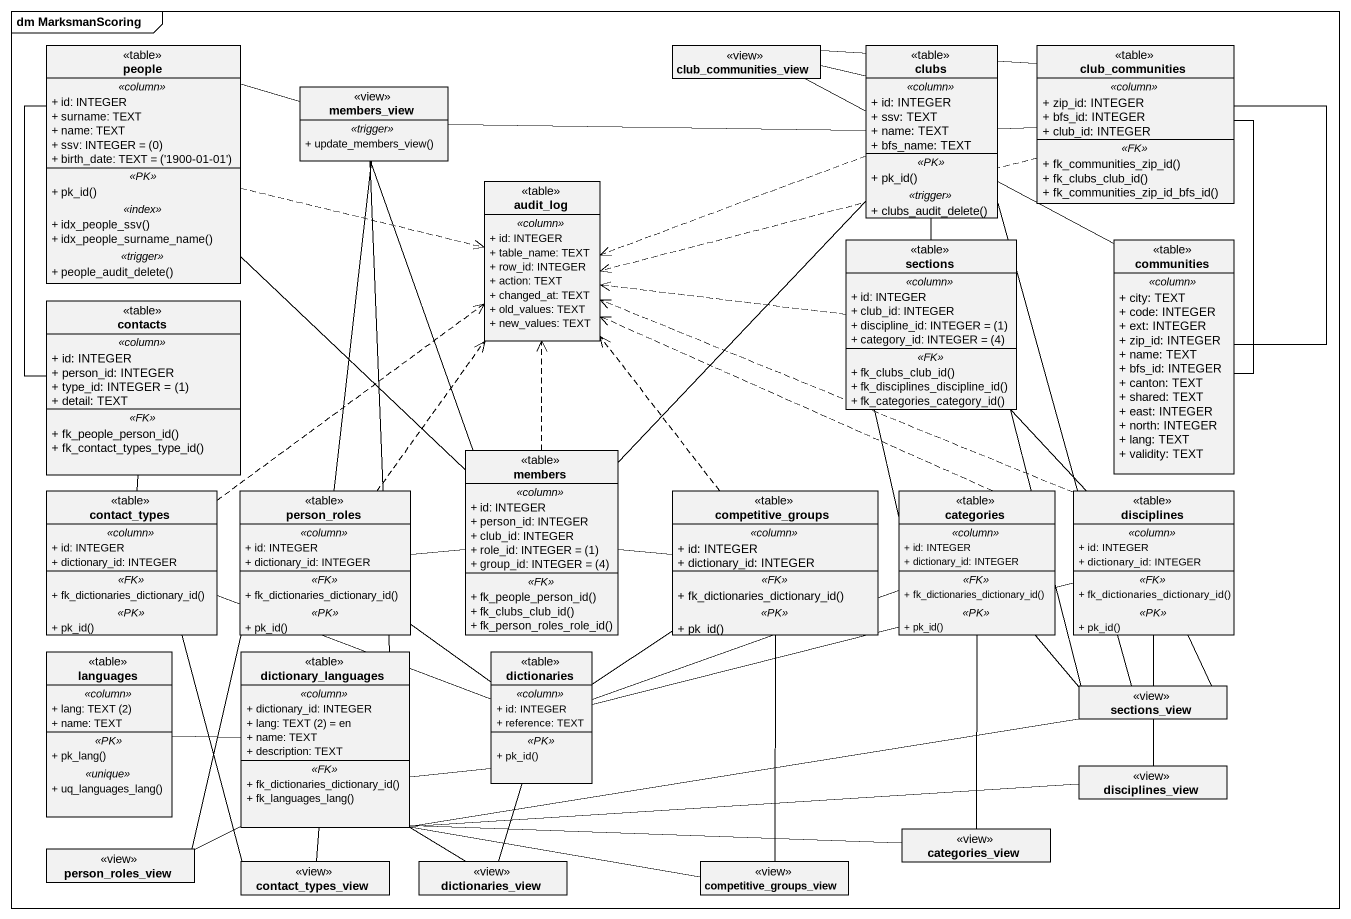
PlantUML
@startuml
mainframe dm MarksmanScoring
hide circle
hide empty members
skinparam classAttributeIconSize 0
class people <<table>> {
  .. <<column>> ..
  + id: INTEGER
  + surname: TEXT
  + name: TEXT
  {field} + ssv: INTEGER = (0)
  {field} + birth_date: TEXT = ('1900-01-01')
  .. <<PK>> ..
  + pk_id()
  .. <<index>> ..
  + idx_people_ssv()
  + idx_people_surname_name()
  .. <<trigger>> ..
  + people_audit_delete()
}
class club_communities_view <<view>>
class clubs <<table>> {
  .. <<column>> ..
  + id: INTEGER
  + ssv: TEXT
  + name: TEXT
  + bfs_name: TEXT
  .. <<PK>> ..
  + pk_id()
  .. <<trigger>> ..
  + clubs_audit_delete()
}
class club_communities <<table>> {
  .. <<column>> ..
  + zip_id: INTEGER
  + bfs_id: INTEGER
  + club_id: INTEGER
  .. <<FK>> ..
  + fk_communities_zip_id()
  + fk_clubs_club_id()
  + fk_communities_zip_id_bfs_id()
}
class members_view <<view>> {
  .. <<trigger>> ..
  + update_members_view()
}
class audit_log <<table>> {
  .. <<column>> ..
  + id: INTEGER
  + table_name: TEXT
  + row_id: INTEGER
  + action: TEXT
  + changed_at: TEXT
  + old_values: TEXT
  + new_values: TEXT
}
class sections <<table>> {
  .. <<column>> ..
  + id: INTEGER
  + club_id: INTEGER
  {field} + discipline_id: INTEGER = (1)
  {field} + category_id: INTEGER = (4)
  .. <<FK>> ..
  + fk_clubs_club_id()
  + fk_disciplines_discipline_id()
  + fk_categories_category_id()
}
class communities <<table>> {
  .. <<column>> ..
  + city: TEXT
  + code: INTEGER
  + ext: INTEGER
  + zip_id: INTEGER
  + name: TEXT
  + bfs_id: INTEGER
  + canton: TEXT
  + shared: TEXT
  + east: INTEGER
  + north: INTEGER
  + lang: TEXT
  + validity: TEXT
}
class contacts <<table>> {
  .. <<column>> ..
  + id: INTEGER
  + person_id: INTEGER
  {field} + type_id: INTEGER = (1)
  + detail: TEXT
  .. <<FK>> ..
  + fk_people_person_id()
  + fk_contact_types_type_id()
}
class members <<table>> {
  .. <<column>> ..
  + id: INTEGER
  + person_id: INTEGER
  + club_id: INTEGER
  {field} + role_id: INTEGER = (1)
  {field} + group_id: INTEGER = (4)
  .. <<FK>> ..
  + fk_people_person_id()
  + fk_clubs_club_id()
  + fk_person_roles_role_id()
}
class contact_types <<table>> {
  .. <<column>> ..
  + id: INTEGER
  + dictionary_id: INTEGER
  .. <<FK>> ..
  + fk_dictionaries_dictionary_id()
  .. <<PK>> ..
  + pk_id()
}
class person_roles <<table>> {
  .. <<column>> ..
  + id: INTEGER
  + dictionary_id: INTEGER
  .. <<FK>> ..
  + fk_dictionaries_dictionary_id()
  .. <<PK>> ..
  + pk_id()
}
class competitive_groups <<table>> {
  .. <<column>> ..
  + id: INTEGER
  + dictionary_id: INTEGER
  .. <<FK>> ..
  + fk_dictionaries_dictionary_id()
  .. <<PK>> ..
  + pk_id()
}
class categories <<table>> {
  .. <<column>> ..
  + id: INTEGER
  + dictionary_id: INTEGER
  .. <<FK>> ..
  + fk_dictionaries_dictionary_id()
  .. <<PK>> ..
  + pk_id()
}
class disciplines <<table>> {
  .. <<column>> ..
  + id: INTEGER
  + dictionary_id: INTEGER
  .. <<FK>> ..
  + fk_dictionaries_dictionary_id()
  .. <<PK>> ..
  + pk_id()
}
class languages <<table>> {
  .. <<column>> ..
  {field} + lang: TEXT (2)
  + name: TEXT
  .. <<PK>> ..
  + pk_lang()
  .. <<unique>> ..
  + uq_languages_lang()
}
class dictionary_languages <<table>> {
  .. <<column>> ..
  + dictionary_id: INTEGER
  {field} + lang: TEXT (2) = en
  + name: TEXT
  + description: TEXT
  .. <<FK>> ..
  + fk_dictionaries_dictionary_id()
  + fk_languages_lang()
}
class dictionaries <<table>> {
  .. <<column>> ..
  + id: INTEGER
  + reference: TEXT
  .. <<PK>> ..
  + pk_id()
}
class sections_view <<view>>
class disciplines_view <<view>>
class person_roles_view <<view>>
class contact_types_view <<view>>
class dictionaries_view <<view>>
class competitive_groups_view <<view>>
class categories_view <<view>>
people -right- members_view
people .right.> audit_log
clubs -left- club_communities_view
clubs -left- members_view
clubs .left.> audit_log
clubs -- sections_view
club_communities -left- club_communities_view
club_communities -left- clubs
club_communities .left.> audit_log
club_communities -- communities
club_communities -- communities
members_view -- person_roles
sections -up- clubs
sections .left.> audit_log
sections -- categories
sections -- disciplines
sections -- sections_view
communities -up- club_communities_view
contacts -up- people
contacts -- contact_types
members -up- people
members -up- clubs
members -up- members_view
members .up.> audit_log
members -left- person_roles
members -right- competitive_groups
contact_types .up.> audit_log
contact_types -right- dictionaries
contact_types -- contact_types_view
person_roles .up.> audit_log
person_roles -- dictionaries
person_roles -- person_roles_view
competitive_groups .up.> audit_log
competitive_groups -- dictionaries
competitive_groups -- competitive_groups_view
categories .up.> audit_log
categories -left- dictionaries
categories -- sections_view
categories -- categories_view
disciplines .left.> audit_log
disciplines -left- dictionaries
disciplines -- sections_view
disciplines -- disciplines_view
dictionary_languages -up- members_view
dictionary_languages -left- languages
dictionary_languages -right- dictionaries
dictionary_languages -right- sections_view
dictionary_languages -right- disciplines_view
dictionary_languages -- person_roles_view
dictionary_languages -- contact_types_view
dictionary_languages -- dictionaries_view
dictionary_languages -right- competitive_groups_view
dictionary_languages -right- categories_view
dictionaries -- dictionaries_view
@enduml
